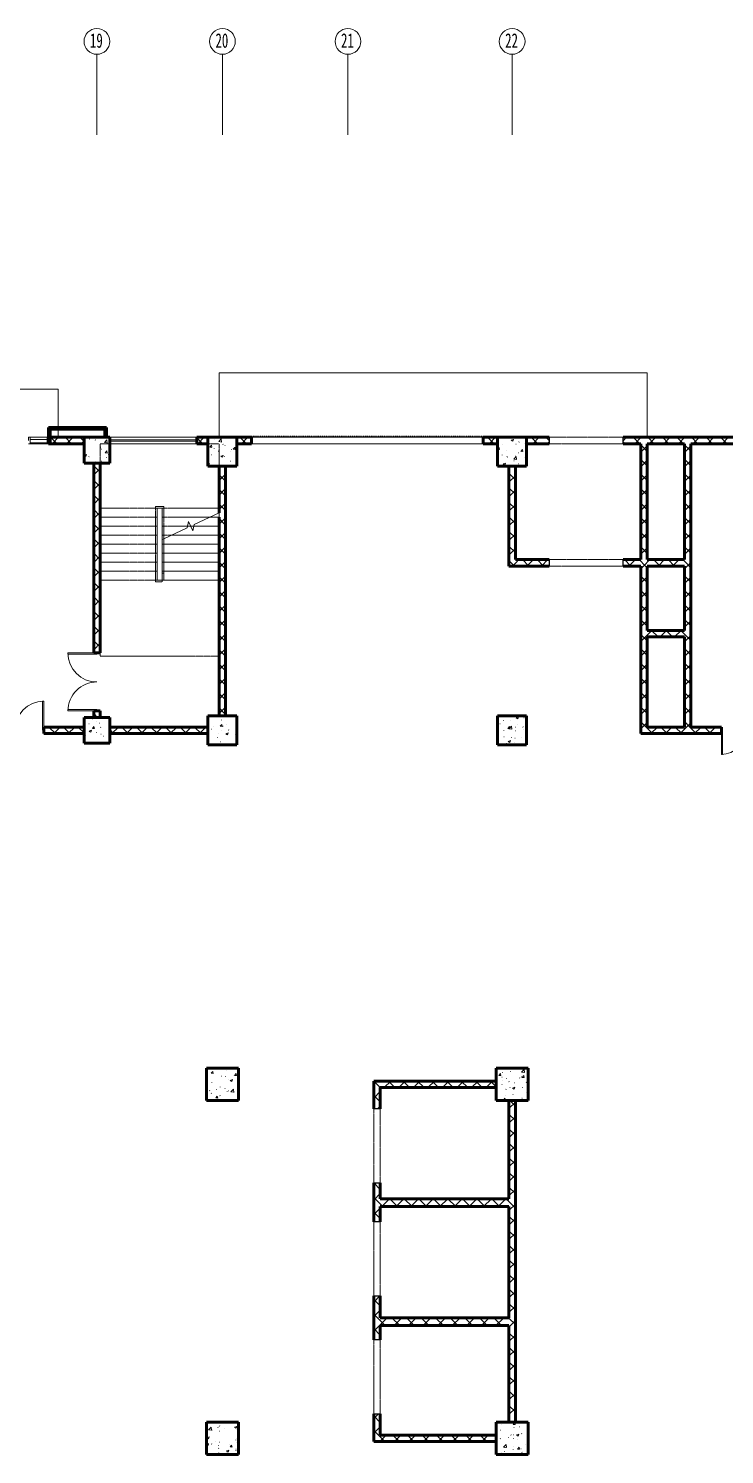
# Model space of a CAD drawing. Header units: millimetres. Extents: x -186019 to 257600, y -73860 to 134785.
# Drawn here: x -64844 to -43222, y 90485 to 134785 of the extents above; entities that cross this region are included whole.
import ezdxf

# ---------------------------------------------------------------- set-up
doc = ezdxf.new("R2010")
doc.units = ezdxf.units.MM
for name, pattern in [('划线 1mm', [2, 1, -1]), ('架空', [3.96875, 2.38125, -1.5875]), ('架空线', [3.97, 2.38, -1.59]), ('轴网线', [22.24, 12.7, -3.18, 3.18, -3.18])]:
    doc.linetypes.add(name, pattern=pattern)
for name, color, linetype, lineweight in [('A-DETL-GENF', 92, '架空', 13), ('A-DETL-MEDM', 33, 'Continuous', 25), ('A-DOOR', 31, 'Continuous', 13), ('A-FLOR', 192, 'Continuous', 13), ('A-FLOR-HRAL', 11, 'Continuous', 13), ('A-GLAZ', 151, 'Continuous', 13), ('A-GLAZ-CURT', 52, 'Continuous', 13), ('A-GLAZ-CWMG', 51, 'Continuous', 13), ('A-WALL', 113, 'Continuous', 13), ('A-WALL-PATT', 111, 'Continuous', 50), ('S-COLS', 52, 'Continuous', 13), ('S-GRID', 1, 'Continuous', 13), ('S-GRID-IDEN', 1, 'Continuous', 13), ('S-STRS', 31, 'Continuous', 13), ('S-STRS-MBND', 31, '架空线', 13)]:
    doc.layers.add(name, color=color, linetype=linetype, lineweight=lineweight)
doc.styles.add('宋体_1', font='', dxfattribs={"width": 0.65, "height": 450})
doc.styles.get('宋体_1').set_extended_font_data('SimSun')
pattern_1 = [(45, (0, 0), (-226.2742, 226.2742), []), (135, (0, 0), (-226.2742, -226.2742), [])]

# ---------------------------------------------------------------- blocks, each defined once
blk = doc.blocks.new('结构矩形柱 - 结构柱-1000 x 1000 mm-2418213-1F')
at = {"layer": 'S-COLS'}
h = blk.add_hatch(dxfattribs=at)
h.set_pattern_fill('FP_13', color=256, style=0, pattern_type=2)
h.set_pattern_definition([(50, (49819, -90985.2), (728.7365, -63.7558), [76.2, -838.2]), (355, (49819, -90985.2), (-140.9716, 764.2276), [60.96, -670.56]), (100.451, (49879.7, -90990.5), (587.77, 700.4668), [64.76, -712.36]), (46.184, (49819, -90782), (1084.316, -168.171), [114.3, -1257.3]), (96.636, (49909.4, -90796), (949.61, 989.71), [97.14, -1068.54]), (351.184, (49819, -90782), (949.62, 989.701), [91.44, -1005.84]), (21, (49920.6, -90832.8), (606.458, -409.0606), [76.2, -838.2]), (326, (49920.6, -90832.8), (247.2083, 736.753), [60.96, -670.56]), (71.451, (49971.1, -90866.9), (853.6683, 327.6855), [64.76, -712.36]), (37.5, (49819, -90985.2), (12.3547, 338.2201), [6.706, -655.726, 6.706, -674.014, -673.1]), (37.5, (49819, -90985.2), (12.3547, 338.2201), [-1343.152, 6.706, -666.394]), (7.5, (49819, -90985.2), (267.2789, 400.7221), [6.706, -381.406, 6.706, -640.486, -256.54]), (7.5, (49819, -90985.2), (267.2789, 400.7221), [-1035.304, 6.706, -249.834]), (327.5, (49592.42, -90985.2), (542.3633, -22.91534), [6.706, -247.294, 6.706, -1837.334]), (327.5, (49592.42, -90985.2), (542.3633, -22.91534), [-260.706, -785.774, 6.706, -1044.854]), (317.5, (49490.82, -90985.2), (592.517, 101.707), [6.706, -323.494, 6.706, -519.582, -746.76]), (317.5, (49490.82, -90985.2), (592.517, 101.707), [-856.488, 6.706, -740.054])])
h.paths.add_polyline_path([(-100, -500), (500, -500), (500, 500), (-500, 500), (-500, -500)], flags=0)
at = {"layer": 'S-COLS', "lineweight": 50}
for p, q in [((500, 500), (-500, 500)), ((-500, 500), (-500, -500)), ((500, -500), (500, 500)), ((-500, -500), (500, -500))]:
    blk.add_line(p, q, dxfattribs=at)
blk = doc.blocks.new('结构矩形柱 - 结构柱-1000 x 1000 mm-V12-1F')
at = {"layer": 'S-COLS'}
h = blk.add_hatch(dxfattribs=at)
h.set_pattern_fill('FP_14', color=256, style=0, pattern_type=2)
h.set_pattern_definition([(50, (49819, -101985.2), (728.7365, -63.7558), [76.2, -838.2]), (355, (49819, -101985.2), (-140.9716, 764.2276), [60.96, -670.56]), (100.451, (49879.7, -101990.5), (587.77, 700.4668), [64.76, -712.36]), (46.184, (49819, -101782), (1084.316, -168.171), [114.3, -1257.3]), (96.636, (49909.4, -101796), (949.61, 989.71), [97.14, -1068.54]), (351.184, (49819, -101782), (949.62, 989.701), [91.44, -1005.84]), (21, (49920.6, -101832.8), (606.458, -409.0606), [76.2, -838.2]), (326, (49920.6, -101832.8), (247.2083, 736.753), [60.96, -670.56]), (71.451, (49971.1, -101866.9), (853.6683, 327.6855), [64.76, -712.36]), (37.5, (49819, -101985.2), (12.3547, 338.2201), [6.706, -655.726, 6.706, -674.014, -673.1]), (37.5, (49819, -101985.2), (12.3547, 338.2201), [-1343.152, 6.706, -666.394]), (7.5, (49819, -101985.2), (267.2789, 400.7221), [6.706, -381.406, 6.706, -640.486, -256.54]), (7.5, (49819, -101985.2), (267.2789, 400.7221), [-1035.304, 6.706, -249.834]), (327.5, (49592.42, -101985.2), (542.3633, -22.91534), [6.706, -247.294, 6.706, -1837.334]), (327.5, (49592.42, -101985.2), (542.3633, -22.91534), [-260.706, -785.774, 6.706, -1044.854]), (317.5, (49490.82, -101985.2), (592.517, 101.7071), [6.706, -323.494, 6.706, -1266.342]), (317.5, (49490.82, -101985.2), (592.517, 101.7071), [-336.906, -519.582, 6.706, -740.054])])
h.paths.add_polyline_path([(500, -500), (500, 500), (-500, 500), (-500, -500), (100, -500)], flags=0)
at = {"layer": 'S-COLS', "lineweight": 50}
for p, q in [((500, 500), (-500, 500)), ((-500, 500), (-500, -500)), ((500, -500), (500, 500)), ((-500, -500), (500, -500))]:
    blk.add_line(p, q, dxfattribs=at)
blk = doc.blocks.new('结构矩形柱 - 结构柱-900 x 900 mm-V13-1F')
at = {"layer": 'S-COLS'}
h = blk.add_hatch(dxfattribs=at)
h.set_pattern_fill('FP_15', color=256, style=0, pattern_type=2)
h.set_pattern_definition([(50, (49819, -121635.2), (728.7365, -63.7558), [76.2, -838.2]), (355, (49819, -121635.2), (-140.9716, 764.2276), [60.96, -670.56]), (100.451, (49879.7, -121640.5), (587.77, 700.4668), [64.76, -712.36]), (46.184, (49819, -121432), (1084.316, -168.171), [114.3, -1257.3]), (96.636, (49909.4, -121446), (949.61, 989.71), [97.14, -1068.54]), (351.184, (49819, -121432), (949.621, 989.701), [91.44, -1005.84]), (21, (49920.6, -121482.8), (606.458, -409.0606), [76.2, -838.2]), (326, (49920.6, -121482.8), (247.2083, 736.753), [60.96, -670.56]), (71.451, (49971.1, -121516.9), (853.6683, 327.6855), [64.76, -712.36]), (37.5, (49819, -121635.2), (12.3547, 338.2201), [6.706, -655.726, 6.706, -674.014, -673.1]), (37.5, (49819, -121635.2), (12.3547, 338.2201), [-1343.152, 6.706, -666.394]), (7.5, (49819, -121635.2), (267.2789, 400.7221), [6.706, -381.406, 6.706, -640.486, -256.54]), (7.5, (49819, -121635.2), (267.2789, 400.7221), [-1035.304, 6.706, -249.834]), (327.5, (49592.42, -121635.2), (542.36333, -22.91534), [6.706, -247.294, 6.706, -1837.334]), (327.5, (49592.42, -121635.2), (542.36333, -22.91534), [-260.706, -785.774, 6.706, -1044.854]), (317.5, (49490.82, -121635.2), (592.517, 101.7071), [6.706, -323.494, 6.706, -1266.342]), (317.5, (49490.82, -121635.2), (592.517, 101.7071), [-336.906, -519.582, 6.706, -740.054])])
h.paths.add_polyline_path([(450, -450), (450, 450), (-450, 450), (-450, -450)], flags=0)
at = {"layer": 'S-COLS', "lineweight": 50}
for p, q in [((450, 450), (-450, 450)), ((-450, 450), (-450, -450)), ((450, -450), (450, 450)), ((-450, -450), (450, -450))]:
    blk.add_line(p, q, dxfattribs=at)
blk = doc.blocks.new('结构矩形柱 - 结构柱-900 x 900 mm-V14-1F')
at = {"layer": 'S-COLS'}
h = blk.add_hatch(dxfattribs=at)
h.set_pattern_fill('FP_16', color=256, style=0, pattern_type=2)
h.set_pattern_definition([(50, (49819, -112985.2), (728.7365, -63.7558), [76.2, -838.2]), (355, (49819, -112985.2), (-140.9716, 764.2276), [60.96, -670.56]), (100.451, (49879.7, -112990.5), (587.77, 700.4668), [64.76, -712.36]), (46.184, (49819, -112782), (1084.316, -168.171), [114.3, -1257.3]), (96.636, (49909.4, -112796), (949.61, 989.71), [97.14, -1068.54]), (351.184, (49819, -112782), (949.621, 989.701), [91.44, -1005.84]), (21, (49920.6, -112832.8), (606.458, -409.0606), [76.2, -838.2]), (326, (49920.6, -112832.8), (247.2083, 736.753), [60.96, -670.56]), (71.451, (49971.1, -112866.9), (853.6683, 327.6855), [64.76, -712.36]), (37.5, (49819, -112985.2), (12.3547, 338.2201), [6.706, -655.726, 6.706, -674.014, -673.1]), (37.5, (49819, -112985.2), (12.3547, 338.2201), [-1343.152, 6.706, -666.394]), (7.5, (49819, -112985.2), (267.2789, 400.7221), [6.706, -381.406, 6.706, -640.486, -256.54]), (7.5, (49819, -112985.2), (267.2789, 400.7221), [-1035.304, 6.706, -249.834]), (327.5, (49592.42, -112985.2), (542.36333, -22.91534), [6.706, -247.294, 6.706, -1837.334]), (327.5, (49592.42, -112985.2), (542.36333, -22.91534), [-260.706, -785.774, 6.706, -1044.854]), (317.5, (49490.82, -112985.2), (592.517, 101.7071), [6.706, -323.494, 6.706, -1266.342]), (317.5, (49490.82, -112985.2), (592.517, 101.7071), [-336.906, -519.582, 6.706, -740.054])])
h.paths.add_polyline_path([(450, -450), (450, 450), (-450, 450), (-450, -450)], flags=0)
at = {"layer": 'S-COLS', "lineweight": 50}
for p, q in [((450, 450), (-450, 450)), ((-450, 450), (-450, -450)), ((450, -450), (450, 450)), ((-450, -450), (450, -450))]:
    blk.add_line(p, q, dxfattribs=at)
blk = doc.blocks.new('结构矩形柱 - 结构柱-1000 x 1000 mm-V19-1F')
at = {"layer": 'S-COLS'}
h = blk.add_hatch(dxfattribs=at)
h.set_pattern_fill('FP_21', color=256, style=0, pattern_type=2)
h.set_pattern_definition([(50, (58819, -90985.2), (728.7365, -63.7558), [76.2, -838.2]), (355, (58819, -90985.2), (-140.9716, 764.2276), [60.96, -670.56]), (100.451, (58879.7, -90990.5), (587.77, 700.4668), [64.76, -712.36]), (46.184, (58819, -90782), (1084.316, -168.171), [114.3, -1257.3]), (96.636, (58909.4, -90796), (949.61, 989.71), [97.14, -1068.54]), (351.184, (58819, -90782), (949.62, 989.701), [91.44, -1005.84]), (21, (58920.6, -90832.8), (606.458, -409.0606), [76.2, -838.2]), (326, (58920.6, -90832.8), (247.2083, 736.753), [60.96, -670.56]), (71.451, (58971.1, -90866.9), (853.6683, 327.6855), [64.76, -712.36]), (37.5, (58819, -90985.2), (12.3547, 338.2201), [6.706, -655.726, 6.706, -674.014, -673.1]), (37.5, (58819, -90985.2), (12.3547, 338.2201), [-1343.152, 6.706, -666.394]), (7.5, (58819, -90985.2), (267.2789, 400.7221), [6.706, -381.406, 6.706, -640.486, -256.54]), (7.5, (58819, -90985.2), (267.2789, 400.7221), [-1035.304, 6.706, -249.834]), (327.5, (58592.42, -90985.2), (542.3633, -22.91534), [6.706, -247.294, 6.706, -1837.334]), (327.5, (58592.42, -90985.2), (542.3633, -22.91534), [-260.706, -785.774, 6.706, -1044.854]), (317.5, (58490.82, -90985.2), (592.517, 101.7071), [6.706, -323.494, 6.706, -519.582, -746.76]), (317.5, (58490.82, -90985.2), (592.517, 101.7071), [-856.488, 6.706, -740.054])])
h.paths.add_polyline_path([(500, -500), (500, 500), (-500, 500), (-500, -500)], flags=0)
at = {"layer": 'S-COLS', "lineweight": 50}
for p, q in [((500, 500), (-500, 500)), ((-500, 500), (-500, -500)), ((500, -500), (500, 500)), ((-500, -500), (500, -500))]:
    blk.add_line(p, q, dxfattribs=at)
blk = doc.blocks.new('结构矩形柱 - 结构柱-1000 x 1000 mm-V20-1F')
at = {"layer": 'S-COLS'}
h = blk.add_hatch(dxfattribs=at)
h.set_pattern_fill('FP_22', color=256, style=0, pattern_type=2)
h.set_pattern_definition([(50, (58819, -101985.2), (728.7365, -63.7558), [76.2, -838.2]), (355, (58819, -101985.2), (-140.9716, 764.2276), [60.96, -670.56]), (100.451, (58879.7, -101990.5), (587.77, 700.4668), [64.76, -712.36]), (46.184, (58819, -101782), (1084.316, -168.171), [114.3, -1257.3]), (96.636, (58909.4, -101796), (949.61, 989.71), [97.14, -1068.54]), (351.184, (58819, -101782), (949.621, 989.701), [91.44, -1005.84]), (21, (58920.6, -101832.8), (606.458, -409.0606), [76.2, -838.2]), (326, (58920.6, -101832.8), (247.2083, 736.753), [60.96, -670.56]), (71.451, (58971.1, -101866.9), (853.6683, 327.6855), [64.76, -712.36]), (37.5, (58819, -101985.2), (12.3547, 338.2201), [6.706, -655.726, 6.706, -674.014, -673.1]), (37.5, (58819, -101985.2), (12.3547, 338.2201), [-1343.152, 6.706, -666.394]), (7.5, (58819, -101985.2), (267.2789, 400.7221), [6.706, -381.406, 6.706, -640.486, -256.54]), (7.5, (58819, -101985.2), (267.2789, 400.7221), [-1035.304, 6.706, -249.834]), (327.5, (58592.42, -101985.2), (542.36333, -22.91534), [6.706, -247.294, 6.706, -1837.334]), (327.5, (58592.42, -101985.2), (542.36333, -22.91534), [-260.706, -785.774, 6.706, -1044.854]), (317.5, (58490.82, -101985.2), (592.517, 101.7071), [6.706, -323.494, 6.706, -1266.342]), (317.5, (58490.82, -101985.2), (592.517, 101.7071), [-336.906, -519.582, 6.706, -740.054])])
h.paths.add_polyline_path([(500, -500), (500, 500), (-500, 500), (-500, -500)], flags=0)
at = {"layer": 'S-COLS', "lineweight": 50}
for p, q in [((500, 500), (-500, 500)), ((-500, 500), (-500, -500)), ((500, -500), (500, 500)), ((-500, -500), (500, -500))]:
    blk.add_line(p, q, dxfattribs=at)
blk = doc.blocks.new('结构矩形柱 - 结构柱-900 x 900 mm-V21-1F')
at = {"layer": 'S-COLS'}
h = blk.add_hatch(dxfattribs=at)
h.set_pattern_fill('FP_23', color=256, style=0, pattern_type=2)
h.set_pattern_definition([(50, (58819, -121635.2), (728.7365, -63.7558), [76.2, -838.2]), (355, (58819, -121635.2), (-140.9716, 764.2276), [60.96, -670.56]), (100.451, (58879.7, -121640.5), (587.77, 700.4668), [64.76, -712.36]), (46.184, (58819, -121432), (1084.316, -168.171), [114.3, -1257.3]), (96.636, (58909.4, -121446), (949.61, 989.71), [97.14, -1068.54]), (351.184, (58819, -121432), (949.621, 989.701), [91.44, -1005.84]), (21, (58920.6, -121482.8), (606.458, -409.0606), [76.2, -838.2]), (326, (58920.6, -121482.8), (247.2083, 736.753), [60.96, -670.56]), (71.451, (58971.1, -121516.9), (853.6683, 327.6855), [64.76, -712.36]), (37.5, (58819, -121635.2), (12.3547, 338.2201), [6.706, -655.726, 6.706, -674.014, -673.1]), (37.5, (58819, -121635.2), (12.3547, 338.2201), [-1343.152, 6.706, -666.394]), (7.5, (58819, -121635.2), (267.2789, 400.7221), [6.706, -381.406, 6.706, -640.486, -256.54]), (7.5, (58819, -121635.2), (267.2789, 400.7221), [-1035.304, 6.706, -249.834]), (327.5, (58592.42, -121635.2), (542.36333, -22.91534), [6.706, -247.294, 6.706, -1837.334]), (327.5, (58592.42, -121635.2), (542.36333, -22.91534), [-260.706, -785.774, 6.706, -1044.854]), (317.5, (58490.82, -121635.2), (592.517, 101.7071), [6.706, -323.494, 6.706, -1266.342]), (317.5, (58490.82, -121635.2), (592.517, 101.7071), [-336.906, -519.582, 6.706, -740.054])])
h.paths.add_polyline_path([(-100, -450), (450, -450), (450, 450), (-450, 450), (-450, -450)], flags=0)
at = {"layer": 'S-COLS', "lineweight": 50}
for p, q in [((450, 450), (-450, 450)), ((-450, 450), (-450, -450)), ((450, -450), (450, 450)), ((-450, -450), (450, -450))]:
    blk.add_line(p, q, dxfattribs=at)
blk = doc.blocks.new('结构矩形柱 - 结构柱-900 x 900 mm-V22-1F')
at = {"layer": 'S-COLS'}
h = blk.add_hatch(dxfattribs=at)
h.set_pattern_fill('FP_24', color=256, style=0, pattern_type=2)
h.set_pattern_definition([(50, (58819, -112985.2), (728.7365, -63.7558), [76.2, -838.2]), (355, (58819, -112985.2), (-140.9716, 764.2276), [60.96, -670.56]), (100.451, (58879.7, -112990.5), (587.77, 700.4668), [64.76, -712.36]), (46.184, (58819, -112782), (1084.316, -168.171), [114.3, -1257.3]), (96.636, (58909.4, -112796), (949.61, 989.71), [97.14, -1068.54]), (351.184, (58819, -112782), (949.621, 989.701), [91.44, -1005.84]), (21, (58920.6, -112832.8), (606.458, -409.0606), [76.2, -838.2]), (326, (58920.6, -112832.8), (247.2083, 736.753), [60.96, -670.56]), (71.451, (58971.1, -112866.9), (853.6683, 327.6855), [64.76, -712.36]), (37.5, (58819, -112985.2), (12.3547, 338.2201), [6.706, -655.726, 6.706, -674.014, -673.1]), (37.5, (58819, -112985.2), (12.3547, 338.2201), [-1343.152, 6.706, -666.394]), (7.5, (58819, -112985.2), (267.2789, 400.7221), [6.706, -381.406, 6.706, -640.486, -256.54]), (7.5, (58819, -112985.2), (267.2789, 400.7221), [-1035.304, 6.706, -249.834]), (327.5, (58592.42, -112985.2), (542.36333, -22.91534), [6.706, -247.294, 6.706, -1837.334]), (327.5, (58592.42, -112985.2), (542.36333, -22.91534), [-260.706, -785.774, 6.706, -1044.854]), (317.5, (58490.82, -112985.2), (592.517, 101.7071), [6.706, -323.494, 6.706, -1266.342]), (317.5, (58490.82, -112985.2), (592.517, 101.7071), [-336.906, -519.582, 6.706, -740.054])])
h.paths.add_polyline_path([(450, -450), (450, 450), (-450, 450), (-450, -450)], flags=0)
at = {"layer": 'S-COLS', "lineweight": 50}
for p, q in [((450, 450), (-450, 450)), ((-450, 450), (-450, -450)), ((450, -450), (450, 450)), ((-450, -450), (450, -450))]:
    blk.add_line(p, q, dxfattribs=at)
blk = doc.blocks.new('双面嵌板木门 1 - M1521-2337372-1F')
at = {"layer": 'A-DOOR'}
for p, q in [((-750, 750), (-710, 750)), ((-750, 100), (-750, 750)), ((-710, 0), (-710, 750)), ((750, 750), (710, 750)), ((710, 0), (710, 750)), ((750, 100), (750, 750)), ((-710, 0), (-750, 0)), ((710, 0), (750, 0))]:
    blk.add_line(p, q, dxfattribs=at)
at = {"layer": 'A-DOOR', "lineweight": 50}
for p, q in [((-750, 100), (-750, 0)), ((750, 100), (750, 0))]:
    blk.add_line(p, q, dxfattribs=at)
at = {"layer": 'A-DOOR'}
for centre, start, end in [((-750, 0), 360, 90), ((750, 0), 90, 180)]:
    blk.add_arc(centre, 750, start, end, dxfattribs=at)
blk = doc.blocks.new('结构矩形柱 - 结构柱-800 x 800 mm-V139-1F')
at = {"layer": 'S-COLS'}
h = blk.add_hatch(dxfattribs=at)
h.set_pattern_fill('FP_141', color=256, style=0, pattern_type=2)
h.set_pattern_definition([(50, (62719, -112985.2), (728.7365, -63.7558), [76.2, -838.2]), (355, (62719, -112985.2), (-140.9716, 764.2276), [60.96, -670.56]), (100.451, (62779.7, -112990.5), (587.77, 700.4668), [64.76, -712.36]), (46.184, (62719, -112782), (1084.316, -168.171), [114.3, -1257.3]), (96.636, (62809.4, -112796), (949.61, 989.71), [97.14, -1068.54]), (351.184, (62719, -112782), (949.621, 989.701), [91.44, -1005.84]), (21, (62820.6, -112832.8), (606.458, -409.0606), [76.2, -838.2]), (326, (62820.6, -112832.8), (247.2083, 736.753), [60.96, -670.56]), (71.451, (62871.1, -112866.9), (853.6683, 327.6855), [64.76, -712.36]), (37.5, (62719, -112985.2), (12.3547, 338.2201), [6.706, -655.726, 6.706, -674.014, -673.1]), (37.5, (62719, -112985.2), (12.3547, 338.2201), [-1343.152, 6.706, -666.394]), (7.5, (62719, -112985.2), (267.2789, 400.7221), [6.706, -381.406, 6.706, -640.486, -256.54]), (7.5, (62719, -112985.2), (267.2789, 400.7221), [-1035.304, 6.706, -249.834]), (327.5, (62492.42, -112985.2), (542.36333, -22.91534), [6.706, -247.294, 6.706, -1837.334]), (327.5, (62492.42, -112985.2), (542.36333, -22.91534), [-260.706, -785.774, 6.706, -1044.854]), (317.5, (62390.82, -112985.2), (592.517, 101.7071), [6.706, -323.494, 6.706, -1266.342]), (317.5, (62390.82, -112985.2), (592.517, 101.7071), [-336.906, -519.582, 6.706, -740.054])])
h.paths.add_polyline_path([(400, -400), (400, 400), (-400, 400), (-400, -400)], flags=0)
at = {"layer": 'S-COLS', "lineweight": 50}
for p, q in [((400, 400), (-400, 400)), ((-400, 400), (-400, -400)), ((400, -400), (400, 400)), ((-400, -400), (400, -400))]:
    blk.add_line(p, q, dxfattribs=at)
blk = doc.blocks.new('结构矩形柱 - 结构柱-800 x 800 mm-V140-1F')
at = {"layer": 'S-COLS'}
h = blk.add_hatch(dxfattribs=at)
h.set_pattern_fill('FP_142', color=256, style=0, pattern_type=2)
h.set_pattern_definition([(50, (62719, -121685.2), (728.7365, -63.7558), [76.2, -838.2]), (355, (62719, -121685.2), (-140.9716, 764.2276), [60.96, -670.56]), (100.451, (62779.7, -121690.5), (587.77, 700.4668), [64.76, -712.36]), (46.184, (62719, -121482), (1084.316, -168.171), [114.3, -1257.3]), (96.636, (62809.4, -121496), (949.61, 989.71), [97.14, -1068.54]), (351.184, (62719, -121482), (949.621, 989.701), [91.44, -1005.84]), (21, (62820.6, -121532.8), (606.4579, -409.0606), [76.2, -838.2]), (326, (62820.6, -121532.8), (247.2083, 736.753), [60.96, -670.56]), (71.451, (62871.1, -121566.9), (853.6683, 327.6855), [64.76, -712.36]), (37.5, (62719, -121685.2), (12.3547, 338.2201), [6.706, -655.726, 6.706, -674.014, -673.1]), (37.5, (62719, -121685.2), (12.3547, 338.2201), [-1343.152, 6.706, -666.394]), (7.5, (62719, -121685.2), (267.2789, 400.7221), [6.706, -381.406, 6.706, -640.486, -256.54]), (7.5, (62719, -121685.2), (267.2789, 400.7221), [-1035.304, 6.706, -249.834]), (327.5, (62492.42, -121685.2), (542.36333, -22.91534), [6.706, -247.294, 6.706, -1837.334]), (327.5, (62492.42, -121685.2), (542.36333, -22.91534), [-260.706, -785.774, 6.706, -1044.854]), (317.5, (62390.82, -121685.2), (592.517, 101.7071), [6.706, -323.494, 6.706, -1266.342]), (317.5, (62390.82, -121685.2), (592.517, 101.7071), [-336.906, -519.582, 6.706, -740.054])])
h.paths.add_polyline_path([(400, -400), (400, 400), (-400, 400), (-400, -400), (221, -400)], flags=0)
at = {"layer": 'S-COLS', "lineweight": 50}
for p, q in [((400, 400), (-400, 400)), ((-400, 400), (-400, -400)), ((400, -400), (400, 200)), ((-400, -400), (400, -400))]:
    blk.add_line(p, q, dxfattribs=at)
blk = doc.blocks.new('门 - 洞口 - DK2322-2336466-1F')
at = {"layer": 'A-DETL-GENF'}
for p, q in [((1142, 100), (-1158, 100)), ((-1158, -100), (1142, -100))]:
    blk.add_line(p, q, dxfattribs=at)
at = {"layer": 'A-DETL-MEDM'}
for p, q in [((-1158, 100), (-1158, -100)), ((1142, -100), (1142, 100))]:
    blk.add_line(p, q, dxfattribs=at)
blk = doc.blocks.new('双面嵌板木门 1 - M1821-2343718-1F')
at = {"layer": 'A-DOOR'}
for p, q in [((-900, 900), (-860, 900)), ((-900, 100), (-900, 900)), ((-860, 0), (-860, 900)), ((900, 900), (860, 900)), ((860, 0), (860, 900)), ((900, 100), (900, 900)), ((-860, 0), (-900, 0)), ((860, 0), (900, 0))]:
    blk.add_line(p, q, dxfattribs=at)
at = {"layer": 'A-DOOR', "lineweight": 50}
for p, q in [((-900, 100), (-900, 0)), ((900, 100), (900, 0))]:
    blk.add_line(p, q, dxfattribs=at)
at = {"layer": 'A-DOOR'}
for centre, start, end in [((-900, 0), 360, 90), ((900, 0), 90, 180)]:
    blk.add_arc(centre, 900, start, end, dxfattribs=at)
blk = doc.blocks.new('双面嵌板木门 1 - FM乙1821-2344464-1F')
at = {"layer": 'A-DOOR'}
for p, q in [((-900, 900), (-860, 900)), ((-900, 100), (-900, 900)), ((-860, 0), (-860, 900)), ((900, 900), (860, 900)), ((860, 0), (860, 900)), ((900, 100), (900, 900)), ((-860, 0), (-900, 0)), ((860, 0), (900, 0))]:
    blk.add_line(p, q, dxfattribs=at)
at = {"layer": 'A-DOOR', "lineweight": 50}
for p, q in [((-900, 100), (-900, 0)), ((900, 100), (900, 0))]:
    blk.add_line(p, q, dxfattribs=at)
at = {"layer": 'A-DOOR'}
for centre, start, end in [((-900, 0), 360, 90), ((900, 0), 90, 180)]:
    blk.add_arc(centre, 900, start, end, dxfattribs=at)
blk = doc.blocks.new('系统嵌板 - 玻璃-2384745-1F')
at = {"layer": 'A-GLAZ-CURT'}
h = blk.add_hatch(dxfattribs=at)
h.set_pattern_fill('FP_150', color=256, style=0, pattern_type=2)
h.set_pattern_definition([(180, (-64531.49, 121985.2), (-1e-14, -100), [])])
h.paths.add_polyline_path([(-262.5, 100), (-262.5, -100), (262.5, -100), (262.5, 100)], flags=0)
at = {"layer": 'A-GLAZ-CURT', "lineweight": 18}
for p, q in [((262.5, 100), (-262.5, 100)), ((-262.5, 100), (-262.5, -100)), ((262.5, -100), (262.5, 100)), ((-262.5, -100), (262.5, -100))]:
    blk.add_line(p, q, dxfattribs=at)
blk = doc.blocks.new('水平卷帘门 - NLLM7245-2344777-1F')
at = {"layer": 'A-DOOR', "linetype": '划线 1mm'}
blk.add_line((-3640, -140), (3640, -140), dxfattribs=at)
blk = doc.blocks.new('组合窗 - 三层三列_平开_固定_ - C2736-2356831-1F')
at = {"layer": 'A-GLAZ'}
for p, q in [((-1350, 100), (1350, 100)), ((-1350, 20), (1350, 20)), ((-1350, -20), (1350, -20)), ((-1350, -100), (1350, -100))]:
    blk.add_line(p, q, dxfattribs=at)
at = {"layer": 'A-GLAZ', "lineweight": 50}
for p, q in [((-1350, 100), (-1350, -100)), ((1350, -100), (1350, 100))]:
    blk.add_line(p, q, dxfattribs=at)
blk = doc.blocks.new('矩形竖梃 - 矩形竖梃-2384736-1F')
at = {"layer": 'A-GLAZ-CWMG'}
for p, q in [((-25, 100), (25, 100)), ((-25, -100), (-25, 100)), ((25, 100), (25, 0)), ((25, -100), (-25, -100))]:
    blk.add_line(p, q, dxfattribs=at)
blk = doc.blocks.new('顶部扶栏类型 - 顶部扶栏_内部_-2397749-1F')
at = {"layer": 'A-FLOR-HRAL'}
for p, q in [((-60694, 117869), (-60644, 117869)), ((-60694, 117645), (-60694, 117869)), ((-60644, 117869), (-60644, 117645)), ((-60644, 117645), (-60694, 117645))]:
    blk.add_line(p, q, dxfattribs=at)
blk = doc.blocks.new('顶部扶栏类型 - 顶部扶栏_内部_-V159-1F')
at = {"layer": 'A-FLOR-HRAL', "linetype": '架空线'}
for p, q in [((-60894, 119935), (-60894, 119810)), ((-60769, 119935), (-60894, 119935)), ((-60894, 119810), (-60894, 117720)), ((-60844, 119885), (-60844, 119810)), ((-60769, 119885), (-60844, 119885)), ((-60844, 119810), (-60844, 117720)), ((-60644, 119935), (-60769, 119935)), ((-60694, 119885), (-60769, 119885)), ((-60694, 119810), (-60694, 119885)), ((-60694, 118911), (-60694, 119810)), ((-60644, 119810), (-60644, 119935)), ((-60644, 118935), (-60644, 119810)), ((-60894, 117720), (-60894, 117595)), ((-60894, 117595), (-60694, 117595)), ((-60844, 117720), (-60844, 117645)), ((-60844, 117645), (-60694, 117645)), ((-60694, 117645), (-60694, 117595))]:
    blk.add_line(p, q, dxfattribs=at)
at = {"layer": 'A-FLOR-HRAL'}
for p, q in [((-60644, 118935), (-60694, 118911)), ((-60694, 117645), (-60694, 118911)), ((-60644, 117645), (-60644, 118935)), ((-60694, 117645), (-60644, 117645))]:
    blk.add_line(p, q, dxfattribs=at)
blk = doc.blocks.new('轴网 - 宽度系数 0_65-155799-1F')
at = {"layer": 'S-GRID-IDEN'}
blk.add_circle((0, 0), 4, dxfattribs=at)

msp = doc.modelspace()

# ---------------------------------------------------------------- hatches: boundary and pattern name
at = {"layer": 'A-WALL-PATT', "lineweight": 13}
h = msp.add_hatch(dxfattribs=at)
h.set_pattern_fill('FP_137', color=256, style=0, pattern_type=2)
h.set_pattern_definition(pattern_1)
h.paths.add_polyline_path([(-64169, 121885), (-63119, 121885), (-63119, 122085), (-64169, 122085)], flags=0)
h = msp.add_hatch(dxfattribs=at)
h.set_pattern_fill('FP_137', color=256, style=0, pattern_type=2)
h.set_pattern_definition(pattern_1)
h.paths.add_polyline_path([(-59269, 121885), (-59269, 122085), (-59619, 122085), (-59619, 121885)], flags=0)
h = msp.add_hatch(dxfattribs=at)
h.set_pattern_fill('FP_137', color=256, style=0, pattern_type=2)
h.set_pattern_definition(pattern_1)
h.paths.add_polyline_path([(-57919, 121885), (-57919, 122085), (-58369, 122085), (-58369, 121885)], flags=0)
h.paths.add_polyline_path([(-50269, 121885), (-50269, 122085), (-50719, 122085), (-50719, 121885)], flags=0)
h = msp.add_hatch(dxfattribs=at)
h.set_pattern_fill('FP_137', color=256, style=0, pattern_type=2)
h.set_pattern_definition(pattern_1)
h.paths.add_polyline_path([(-45819, 121885), (-41619, 121885), (-41619, 122085), (-46369, 122085), (-46369, 121885)], flags=0)
h.paths.add_polyline_path([(-48669, 121885), (-48669, 122085), (-49369, 122085), (-49369, 121885)], flags=0)
h = msp.add_hatch(dxfattribs=at)
h.set_pattern_fill('FP_137', color=256, style=0, pattern_type=2)
h.set_pattern_definition(pattern_1)
h.paths.add_polyline_path([(-45819, 112885), (-45619, 112885), (-45619, 118085), (-45819, 118085), (-45819, 113958)], flags=0)
h.paths.add_polyline_path([(-45619, 118285), (-45619, 121885), (-45819, 121885), (-45819, 118285)], flags=0)
h = msp.add_hatch(dxfattribs=at)
h.set_pattern_fill('FP_137', color=256, style=0, pattern_type=2)
h.set_pattern_definition(pattern_1)
h.paths.add_polyline_path([(-44269, 113085), (-44269, 121885), (-44469, 121885), (-44469, 113085)], flags=0)
h = msp.add_hatch(dxfattribs=at)
h.set_pattern_fill('FP_137', color=256, style=0, pattern_type=2)
h.set_pattern_definition(pattern_1)
h.paths.add_polyline_path([(-62819, 113385), (-62619, 113385), (-62619, 113585), (-62819, 113585)], flags=0)
h.paths.add_polyline_path([(-62619, 115385), (-62619, 121285), (-62819, 121285), (-62819, 115385), (-62719, 115385)], flags=0)
h = msp.add_hatch(dxfattribs=at)
h.set_pattern_fill('FP_137', color=256, style=0, pattern_type=2)
h.set_pattern_definition(pattern_1)
h.paths.add_polyline_path([(-58719, 113435), (-58719, 121185), (-58919, 121185), (-58919, 113435)], flags=0)
h = msp.add_hatch(dxfattribs=at)
h.set_pattern_fill('FP_137', color=256, style=0, pattern_type=2)
h.set_pattern_definition(pattern_1)
h.paths.add_polyline_path([(-49919, 118085), (-49719, 118085), (-49719, 121185), (-49919, 121185)], flags=0)
h = msp.add_hatch(dxfattribs=at)
h.set_pattern_fill('FP_137', color=256, style=0, pattern_type=2)
h.set_pattern_definition(pattern_1)
h.paths.add_polyline_path([(-44480, 118085), (-44469, 118085), (-44469, 118285), (-46369, 118285), (-46369, 118085), (-45619, 118085)], flags=0)
h.paths.add_polyline_path([(-49719, 118085), (-48669, 118085), (-48669, 118285), (-49719, 118285)], flags=0)
h = msp.add_hatch(dxfattribs=at)
h.set_pattern_fill('FP_137', color=256, style=0, pattern_type=2)
h.set_pattern_definition(pattern_1)
h.paths.add_polyline_path([(-44469, 115885), (-44469, 116085), (-45619, 116085), (-45619, 115885), (-44628, 115885)], flags=0)
h = msp.add_hatch(dxfattribs=at)
h.set_pattern_fill('FP_137', color=256, style=0, pattern_type=2)
h.set_pattern_definition(pattern_1)
h.paths.add_polyline_path([(-63119, 112885), (-63119, 113085), (-64369, 113085), (-64369, 112885)], flags=0)
h.paths.add_polyline_path([(-66169, 112885), (-66169, 113085), (-67369, 113085), (-67369, 112885)], flags=0)
h = msp.add_hatch(dxfattribs=at)
h.set_pattern_fill('FP_137', color=256, style=0, pattern_type=2)
h.set_pattern_definition(pattern_1)
h.paths.add_polyline_path([(-59269, 112885), (-59269, 113085), (-62319, 113085), (-62319, 112885)], flags=0)
h = msp.add_hatch(dxfattribs=at)
h.set_pattern_fill('FP_137', color=256, style=0, pattern_type=2)
h.set_pattern_definition(pattern_1)
h.paths.add_polyline_path([(-41819, 112885), (-41719, 112885), (-41719, 113085), (-41819, 113085), (-41819, 112985)], flags=0)
h.paths.add_polyline_path([(-43319, 112885), (-43319, 113085), (-45619, 113085), (-45619, 112885), (-44255, 112885)], flags=0)
h = msp.add_hatch(dxfattribs=at)
h.set_pattern_fill('FP_137', color=256, style=0, pattern_type=2)
h.set_pattern_definition(pattern_1)
h.paths.add_polyline_path([(-53919, 101885), (-50319, 101885), (-50319, 102085), (-54119, 102085), (-54119, 101885)], flags=0)
h = msp.add_hatch(dxfattribs=at)
h.set_pattern_fill('FP_137', color=256, style=0, pattern_type=2)
h.set_pattern_definition(pattern_1)
h.paths.add_polyline_path([(-54119, 90885), (-53919, 90885), (-53919, 91750), (-54119, 91750), (-54119, 91485)], flags=0)
h.paths.add_polyline_path([(-53919, 94050), (-53919, 95410), (-54119, 95410), (-54119, 94050)], flags=0)
h.paths.add_polyline_path([(-54119, 97710), (-53919, 97710), (-53919, 98920), (-54119, 98920), (-54119, 98185)], flags=0)
h.paths.add_polyline_path([(-53919, 101220), (-53919, 101885), (-54119, 101885), (-54119, 101220)], flags=0)
h = msp.add_hatch(dxfattribs=at)
h.set_pattern_fill('FP_137', color=256, style=0, pattern_type=2)
h.set_pattern_definition(pattern_1)
h.paths.add_polyline_path([(-49919, 91485), (-49719, 91485), (-49719, 101485), (-49919, 101485), (-49919, 94495)], flags=0)
h = msp.add_hatch(dxfattribs=at)
h.set_pattern_fill('FP_137', color=256, style=0, pattern_type=2)
h.set_pattern_definition(pattern_1)
h.paths.add_polyline_path([(-49919, 98185), (-49919, 98425), (-53919, 98425), (-53919, 98185), (-50319, 98185)], flags=0)
h = msp.add_hatch(dxfattribs=at)
h.set_pattern_fill('FP_137', color=256, style=0, pattern_type=2)
h.set_pattern_definition(pattern_1)
h.paths.add_polyline_path([(-49919, 94495), (-49919, 94735), (-53919, 94735), (-53919, 94495), (-50319, 94495)], flags=0)
h = msp.add_hatch(dxfattribs=at)
h.set_pattern_fill('FP_137', color=256, style=0, pattern_type=2)
h.set_pattern_definition(pattern_1)
h.paths.add_polyline_path([(-50319, 90885), (-50319, 91085), (-53919, 91085), (-53919, 90885)], flags=0)

# ---------------------------------------------------------------- linework, layer by layer
at = {"layer": 'A-FLOR'}
for p, q in [((-45619, 124085), (-58919, 124085)), ((-58919, 124085), (-58919, 122085)), ((-45619, 122085), (-45619, 124085)), ((-63919, 123585), (-67219, 123585)), ((-63919, 122385), (-63919, 123585)), ((-63919, 122085), (-63919, 122335)), ((-64269, 122085), (-64219, 122085)), ((-64219, 121885), (-64269, 121885)), ((-57919, 122085), (-50719, 122085)), ((-50719, 121885), (-57919, 121885))]:
    msp.add_line(p, q, dxfattribs=at)
at = {"layer": 'A-WALL', "lineweight": 50}
for p, q in [((-62419, 122385), (-64219, 122385)), ((-64219, 122385), (-64219, 121885)), ((-64169, 122335), (-62469, 122335)), ((-64169, 121885), (-64169, 122335)), ((-62469, 122335), (-62469, 122085)), ((-62419, 122085), (-62419, 122385)), ((-64219, 121885), (-63119, 121885)), ((-63119, 122085), (-64169, 122085)), ((-59269, 122085), (-59619, 122085)), ((-59619, 121885), (-59269, 121885)), ((-57919, 122085), (-58369, 122085)), ((-58369, 121885), (-57919, 121885)), ((-57919, 121885), (-57919, 122085)), ((-50269, 122085), (-50719, 122085)), ((-50719, 122085), (-50719, 121885)), ((-50719, 121885), (-50269, 121885)), ((-48669, 122085), (-49369, 122085)), ((-49369, 121885), (-48669, 121885)), ((-41619, 122085), (-46369, 122085)), ((-46369, 121885), (-45819, 121885)), ((-45819, 121885), (-45819, 118285)), ((-45619, 121885), (-44469, 121885)), ((-45619, 118285), (-45619, 121885)), ((-44469, 121885), (-44469, 118285)), ((-44269, 121885), (-41619, 121885)), ((-44269, 113085), (-44269, 121885)), ((-62819, 121285), (-62819, 115385)), ((-62619, 115385), (-62619, 121285)), ((-58919, 121185), (-58919, 119739)), ((-58719, 113435), (-58719, 121185)), ((-49919, 121185), (-49919, 118085)), ((-49719, 118285), (-49719, 121185)), ((-58919, 119605), (-58919, 113435)), ((-48669, 118285), (-49719, 118285)), ((-45819, 118285), (-46369, 118285)), ((-44469, 118285), (-45619, 118285)), ((-49919, 118085), (-48669, 118085)), ((-46369, 118085), (-45819, 118085)), ((-45819, 118085), (-45819, 112885)), ((-45619, 118085), (-44469, 118085)), ((-45619, 116085), (-45619, 118085)), ((-44469, 118085), (-44469, 116085)), ((-44469, 116085), (-45619, 116085)), ((-45619, 113085), (-45619, 115885)), ((-45619, 115885), (-44469, 115885)), ((-44469, 115885), (-44469, 113085)), ((-62719, 115385), (-62619, 115385)), ((-62819, 113585), (-62819, 113385)), ((-62619, 113585), (-62719, 113585)), ((-62619, 113385), (-62619, 113585)), ((-63119, 113085), (-64369, 113085)), ((-64369, 112985), (-64369, 112885)), ((-59269, 113085), (-62319, 113085)), ((-44469, 113085), (-45619, 113085)), ((-43319, 113085), (-44269, 113085)), ((-43319, 112985), (-43319, 113085)), ((-64369, 112885), (-63119, 112885)), ((-62319, 112885), (-59269, 112885)), ((-45819, 112885), (-43319, 112885)), ((-50319, 102085), (-54119, 102085)), ((-54119, 102085), (-54119, 101220)), ((-53919, 101885), (-50319, 101885)), ((-53919, 101220), (-53919, 101885)), ((-49919, 101485), (-49919, 98425)), ((-49719, 91485), (-49719, 101485)), ((-54119, 98920), (-54119, 97710)), ((-53919, 98425), (-53919, 98920)), ((-49919, 98425), (-53919, 98425)), ((-53919, 97710), (-53919, 98185)), ((-53919, 98185), (-49919, 98185)), ((-49919, 98185), (-49919, 94735)), ((-54119, 95410), (-54119, 94050)), ((-53919, 94735), (-53919, 95410)), ((-49919, 94735), (-53919, 94735)), ((-53919, 94050), (-53919, 94495)), ((-53919, 94495), (-49919, 94495)), ((-49919, 94495), (-49919, 91485)), ((-54119, 91750), (-54119, 90885)), ((-53919, 91085), (-53919, 91750)), ((-54119, 90885), (-50319, 90885)), ((-50319, 91085), (-53919, 91085))]:
    msp.add_line(p, q, dxfattribs=at)
at = {"layer": 'S-GRID', "linetype": '轴网线'}
for p, q in [((-62719, 133985), (-62719, 131485)), ((-58819, 133985), (-58819, 131485)), ((-54919, 133985), (-54919, 131485)), ((-49819, 133985), (-49819, 131485))]:
    msp.add_line(p, q, dxfattribs=at)
at = {"layer": 'S-STRS'}
for p, q in [((-58919, 119605), (-58919, 119739)), ((-59907, 119325), (-59806, 119325)), ((-59706, 119325), (-58919, 119325)), ((-59206, 119605), (-58919, 119605)), ((-60644, 118765), (-58919, 118765)), ((-60407, 119045), (-58919, 119045)), ((-60644, 118485), (-58919, 118485)), ((-60644, 118205), (-58919, 118205)), ((-60644, 117925), (-58919, 117925)), ((-60644, 117645), (-58919, 117645))]:
    msp.add_line(p, q, dxfattribs=at)
at = {"layer": 'S-STRS', "linetype": '架空线'}
for p, q in [((-59907, 119325), (-59806, 119325)), ((-59706, 119325), (-58919, 119325)), ((-59206, 119605), (-58919, 119605)), ((-60644, 118765), (-58919, 118765)), ((-60407, 119045), (-58919, 119045)), ((-60644, 118485), (-58919, 118485)), ((-60644, 118205), (-58919, 118205)), ((-60644, 117925), (-58919, 117925)), ((-60644, 117645), (-58919, 117645))]:
    msp.add_line(p, q, dxfattribs=at)
at = {"layer": 'S-STRS-MBND'}
for p, q in [((-62619, 121885), (-62619, 119885)), ((-58919, 121885), (-62619, 121885)), ((-62619, 121885), (-62619, 119885)), ((-62319, 121885), (-62619, 121885)), ((-58919, 121885), (-59619, 121885)), ((-58919, 119885), (-58919, 121885)), ((-58919, 119885), (-58919, 121885)), ((-60844, 119885), (-62619, 119885)), ((-60844, 119885), (-62619, 119885)), ((-62619, 119885), (-62619, 117645)), ((-62619, 119885), (-62619, 117645)), ((-60844, 119885), (-62619, 119885)), ((-60844, 119885), (-62619, 119885)), ((-60844, 119885), (-60694, 119885)), ((-60844, 119885), (-60694, 119885)), ((-60844, 119885), (-60844, 117645)), ((-60844, 119885), (-60844, 117645)), ((-60694, 119885), (-58919, 119885)), ((-60694, 119885), (-58919, 119885)), ((-60694, 117645), (-60694, 119885)), ((-60694, 118911), (-60694, 119885)), ((-60694, 119885), (-58919, 119885)), ((-60694, 119885), (-58919, 119885)), ((-58919, 117645), (-58919, 119885)), ((-58919, 119739), (-58919, 119885)), ((-60844, 119605), (-62619, 119605)), ((-60844, 119605), (-62619, 119605)), ((-60844, 119605), (-62619, 119605)), ((-60844, 119605), (-62619, 119605)), ((-60844, 119325), (-62619, 119325)), ((-60844, 119325), (-62619, 119325)), ((-60844, 119325), (-62619, 119325)), ((-60844, 119325), (-62619, 119325)), ((-60694, 119605), (-58919, 119605)), ((-60694, 119605), (-59206, 119605)), ((-60694, 119605), (-58919, 119605)), ((-60694, 119605), (-59206, 119605)), ((-60694, 119325), (-58919, 119325)), ((-60694, 119325), (-59907, 119325)), ((-60694, 119325), (-58919, 119325)), ((-60694, 119325), (-59907, 119325)), ((-59806, 119325), (-59706, 119325)), ((-59806, 119325), (-59706, 119325)), ((-60844, 119045), (-62619, 119045)), ((-60844, 119045), (-62619, 119045)), ((-60844, 119045), (-62619, 119045)), ((-60844, 119045), (-62619, 119045)), ((-60844, 118765), (-62619, 118765)), ((-60844, 118765), (-62619, 118765)), ((-60844, 118765), (-62619, 118765)), ((-60844, 118765), (-62619, 118765)), ((-60694, 119045), (-58919, 119045)), ((-60694, 119045), (-60407, 119045)), ((-60694, 119045), (-58919, 119045)), ((-60694, 119045), (-60407, 119045)), ((-60694, 118765), (-58919, 118765)), ((-60694, 118765), (-58919, 118765)), ((-60844, 118485), (-62619, 118485)), ((-60844, 118485), (-62619, 118485)), ((-60844, 118485), (-62619, 118485)), ((-60844, 118485), (-62619, 118485)), ((-60694, 118485), (-58919, 118485)), ((-60694, 118485), (-58919, 118485)), ((-60844, 118205), (-62619, 118205)), ((-60844, 118205), (-62619, 118205)), ((-60844, 118205), (-62619, 118205)), ((-60844, 118205), (-62619, 118205)), ((-60844, 117925), (-62619, 117925)), ((-60844, 117925), (-62619, 117925)), ((-60844, 117925), (-62619, 117925)), ((-60844, 117925), (-62619, 117925)), ((-60694, 118205), (-58919, 118205)), ((-60694, 118205), (-58919, 118205)), ((-60694, 117925), (-58919, 117925)), ((-60694, 117925), (-58919, 117925)), ((-62619, 117645), (-62619, 115285)), ((-62619, 117645), (-62619, 115285)), ((-60844, 117645), (-62619, 117645)), ((-60844, 117645), (-62619, 117645)), ((-60844, 117645), (-62619, 117645)), ((-60844, 117645), (-62619, 117645)), ((-60694, 117645), (-60844, 117645)), ((-60694, 117645), (-60844, 117645)), ((-58919, 117645), (-60694, 117645)), ((-60694, 117645), (-58919, 117645)), ((-60694, 117645), (-58919, 117645)), ((-58919, 115285), (-58919, 117645)), ((-58919, 115285), (-58919, 117645)), ((-62619, 115285), (-58919, 115285)), ((-62619, 115285), (-58919, 115285))]:
    msp.add_line(p, q, dxfattribs=at)
at = {"layer": 'S-STRS-MBND', "linetype": 'Continuous'}
for p, q in [((-58919, 119739), (-59693, 119378)), ((-59920, 119272), (-60644, 118935)), ((-59873, 119467), (-59920, 119272)), ((-59740, 119184), (-59873, 119467)), ((-59693, 119378), (-59740, 119184))]:
    msp.add_line(p, q, dxfattribs=at)

# ---------------------------------------------------------------- block references
at = {"layer": 'A-DOOR'}
for name, p, rotation in [('水平卷帘门 - NLLM7245-2344777-1F', (-54319, 121985), 180), ('门 - 洞口 - DK2322-2336466-1F', (-47527, 121985), 180), ('双面嵌板木门 1 - FM乙1821-2344464-1F', (-62719, 114485), 89.99999999999989), ('双面嵌板木门 1 - M1521-2337372-1F', (-42569, 112985), 180), ('门 - 洞口 - DK2322-2336466-1F', (-54019, 100062), 269.9999999999999), ('门 - 洞口 - DK2322-2336466-1F', (-54019, 96552), 269.9999999999999), ('门 - 洞口 - DK2322-2336466-1F', (-54019, 92892), 269.9999999999999)]:
    msp.add_blockref(name, p, dxfattribs=dict(at, rotation=rotation))
for name, p in [('门 - 洞口 - DK2322-2336466-1F', (-47511, 118185)), ('双面嵌板木门 1 - M1821-2343718-1F', (-65269, 112985))]:
    msp.add_blockref(name, p, dxfattribs=at)
at = {"layer": 'A-FLOR-HRAL'}
for name in ['顶部扶栏类型 - 顶部扶栏_内部_-V159-1F', '顶部扶栏类型 - 顶部扶栏_内部_-2397749-1F']:
    msp.add_blockref(name, (0, 0), dxfattribs=at)
at = {"layer": 'A-GLAZ'}
msp.add_blockref('组合窗 - 三层三列_平开_固定_ - C2736-2356831-1F', (-60969, 121985), dxfattribs=at)
at = {"layer": 'A-GLAZ-CURT', "rotation": 180}
msp.add_blockref('系统嵌板 - 玻璃-2384745-1F', (-64531, 121985), dxfattribs=at)
at = {"layer": 'A-GLAZ-CWMG', "extrusion": (0, 0, -1)}
msp.add_blockref('矩形竖梃 - 矩形竖梃-2384736-1F', (64819, 121985), dxfattribs=at)
at = {"layer": 'S-COLS'}
for name, p in [('结构矩形柱 - 结构柱-800 x 800 mm-V140-1F', (-62719, 121685)), ('结构矩形柱 - 结构柱-900 x 900 mm-V21-1F', (-58819, 121635)), ('结构矩形柱 - 结构柱-900 x 900 mm-V13-1F', (-49819, 121635)), ('结构矩形柱 - 结构柱-900 x 900 mm-V22-1F', (-58819, 112985)), ('结构矩形柱 - 结构柱-900 x 900 mm-V14-1F', (-49819, 112985)), ('结构矩形柱 - 结构柱-800 x 800 mm-V139-1F', (-62719, 112985)), ('结构矩形柱 - 结构柱-1000 x 1000 mm-V20-1F', (-58819, 101985)), ('结构矩形柱 - 结构柱-1000 x 1000 mm-V12-1F', (-49819, 101985)), ('结构矩形柱 - 结构柱-1000 x 1000 mm-V19-1F', (-58819, 90985)), ('结构矩形柱 - 结构柱-1000 x 1000 mm-2418213-1F', (-49819, 90985))]:
    msp.add_blockref(name, p, dxfattribs=at)
at = {"layer": 'S-GRID-IDEN', "xscale": 99.99999999999991, "yscale": 99.99999999999991, "zscale": 99.99999999999991, "rotation": 180}
for p in [(-62719, 134385), (-58819, 134385), (-54919, 134385), (-49819, 134385)]:
    msp.add_blockref('轴网 - 宽度系数 0_65-155799-1F', p, dxfattribs=at)

# ---------------------------------------------------------------- texts
at = {"layer": 'S-GRID-IDEN', "char_height": 450, "width": 521.1, "attachment_point": 1, "style": '宋体_1'}
for s, insert in [('19', (-62935, 134637)), ('20', (-59035, 134637)), ('21', (-55135, 134637)), ('22', (-50035, 134637))]:
    msp.add_mtext(s, dxfattribs=dict(at, insert=insert))

doc.saveas('drawing.dxf')
